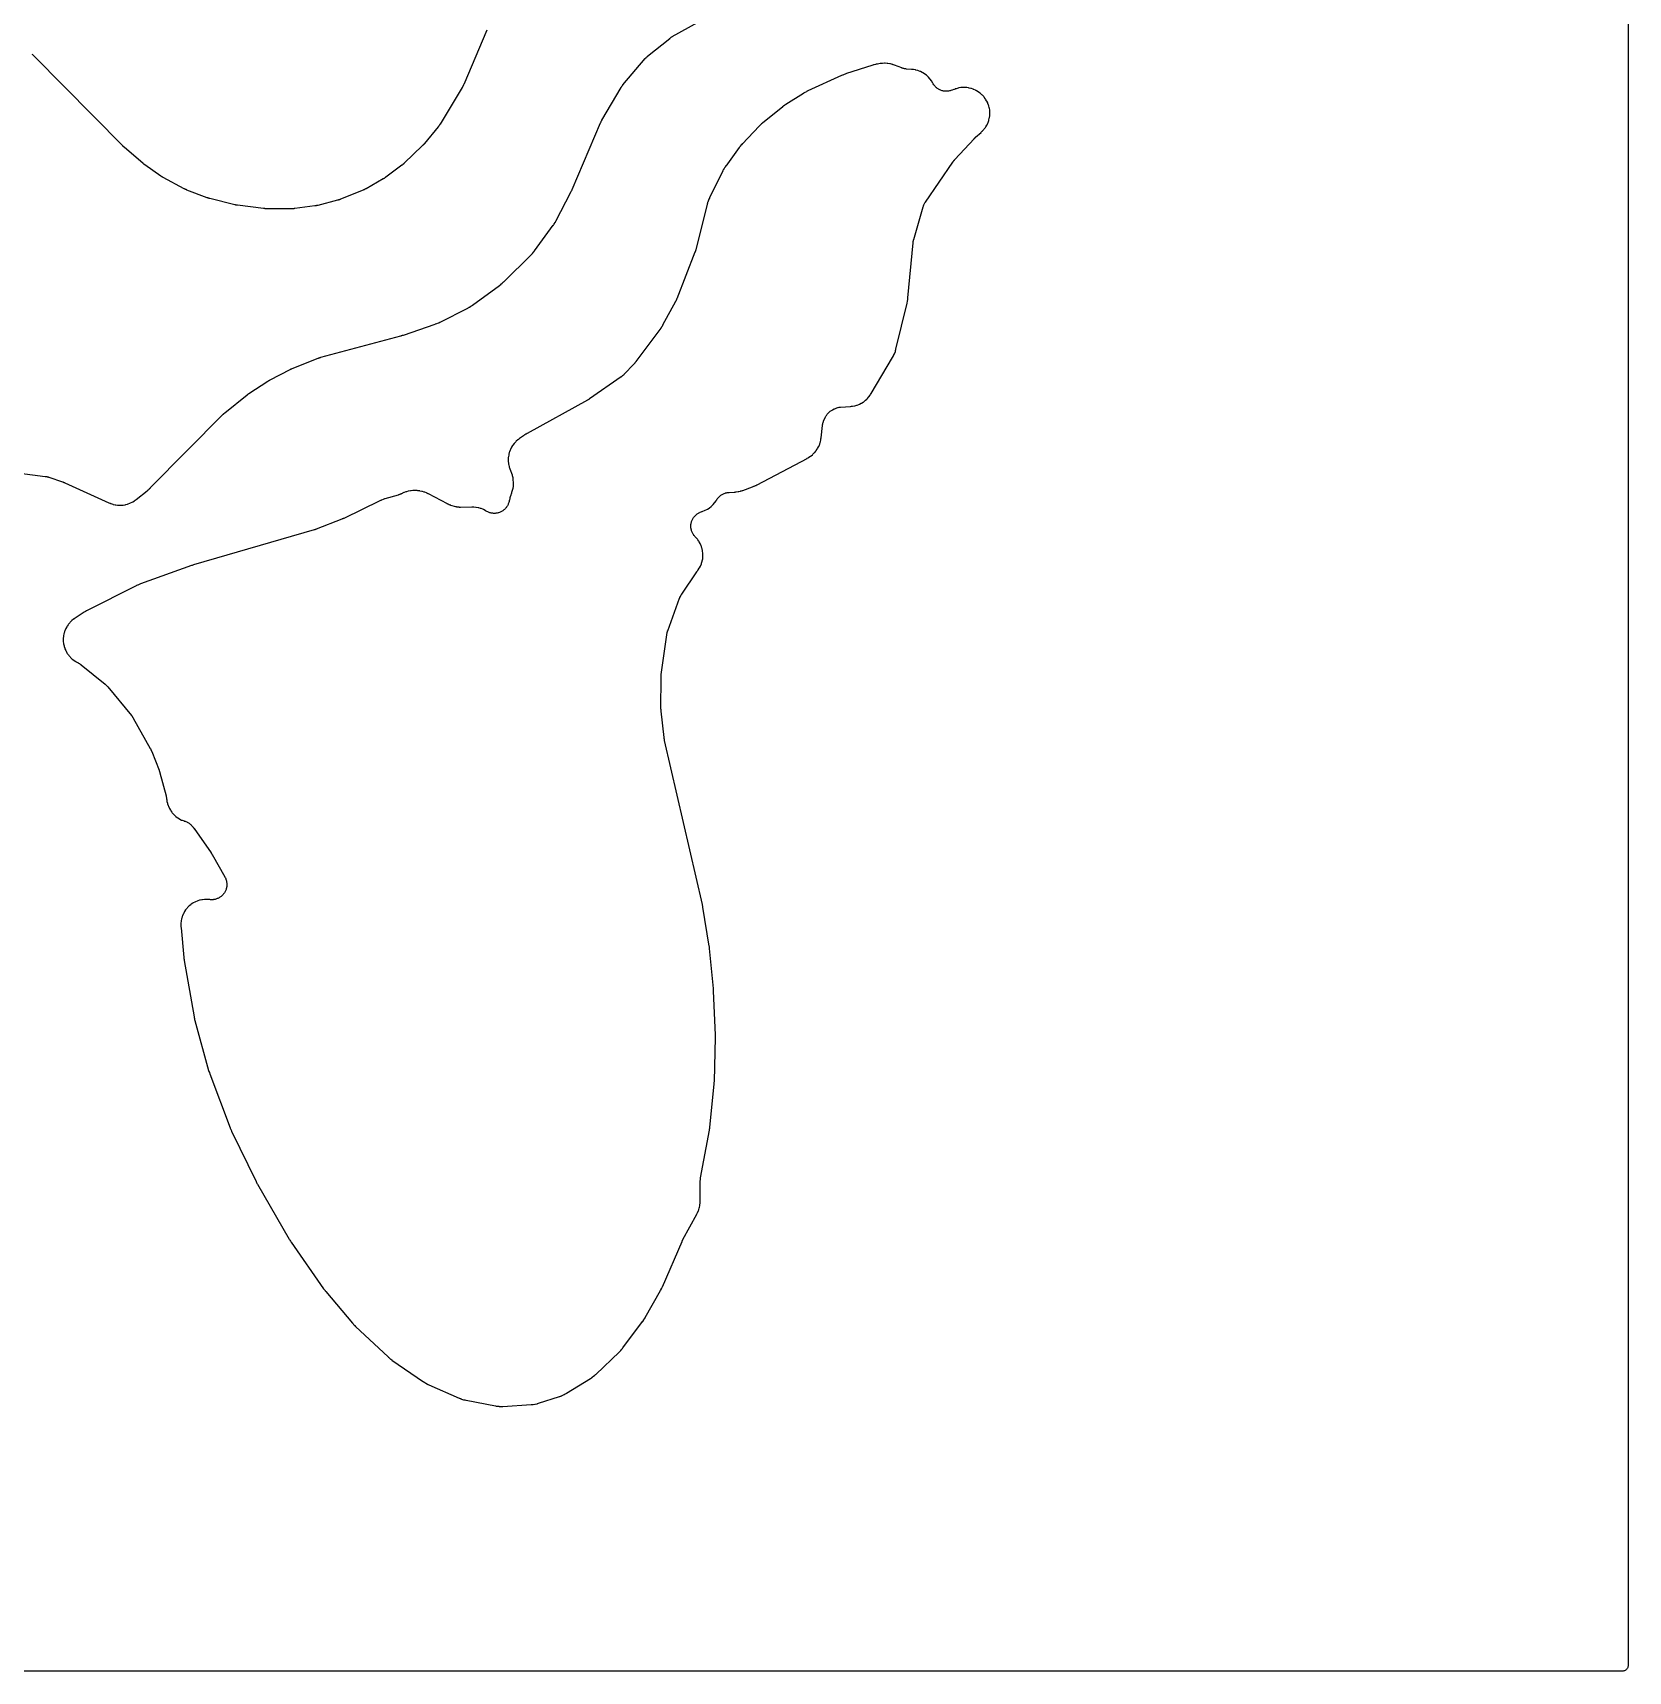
# Model space of a CAD drawing. Header units: millimetres. Extents: x 0 to 300, y 0 to 300.
# Drawn here: x 142.9 to 300.1, y -0.1 to 161.3 of the extents above; entities that cross this region are included whole.
import ezdxf

# ---------------------------------------------------------------- set-up
doc = ezdxf.new("R2010")
doc.units = ezdxf.units.MM
doc.layers.add('CUT', color=7, linetype='CONTINUOUS')

msp = doc.modelspace()

# ---------------------------------------------------------------- linework, layer by layer
at = {"layer": 'CUT'}
for points in [[(300.0625, 298.5625), (300.0625, 1.4375), (300.0625, 0.5522), (300.0589, 0.4788), (300.0503, 0.4206), (300.036, 0.3635), (300.0162, 0.3082), (299.991, 0.255), (299.9608, 0.2046), (299.9257, 0.1573), (299.8862, 0.1137), (299.8427, 0.0743), (299.7954, 0.0392), (299.745, 0.009), (299.6918, -0.0162), (299.6365, -0.036), (299.5794, -0.0503), (299.5212, -0.0589), (299.4478, -0.0625), (298.5625, -0.0625), (1.4375, -0.0625)], [(137.6115, 118.4453), (144.1491, 117.6129), (144.1602, 117.6114), (144.1753, 117.6093), (144.2196, 117.602), (144.2932, 117.5879), (144.3256, 117.581), (144.3578, 117.573), (144.4301, 117.5534), (144.4732, 117.5406), (144.4876, 117.536), (144.4983, 117.5324), (145.8393, 117.0785), (145.85, 117.0748), (145.8749, 117.066), (145.8856, 117.0622), (145.8986, 117.0574), (145.9092, 117.0535), (145.9339, 117.044), (145.9444, 117.0399), (145.9566, 117.0351), (145.9671, 117.0309), (145.9915, 117.0209), (146.002, 117.0165), (146.0147, 117.0111), (146.0251, 117.0066), (146.0493, 116.996), (146.0596, 116.9913), (150.409, 115.012), (150.4227, 115.006), (150.5121, 114.9679), (150.5259, 114.9622), (150.5802, 114.9407), (150.6083, 114.9304), (150.7898, 114.8688), (150.8473, 114.8524), (151.0315, 114.8097), (151.0903, 114.7992), (151.2778, 114.775), (151.3374, 114.7704), (151.5264, 114.765), (151.5862, 114.7663), (151.7748, 114.7798), (151.8341, 114.7871), (152.0204, 114.8193), (152.0787, 114.8324), (152.2609, 114.883), (152.3176, 114.9018), (152.4939, 114.9703), (152.5484, 114.9947), (152.717, 115.0803), (152.7689, 115.1101), (152.9302, 115.2135), (152.955, 115.2303), (153.0025, 115.2642), (153.0146, 115.273), (153.0923, 115.3314), (153.1041, 115.3406), (154.1879, 116.1987), (154.202, 116.2102), (154.2926, 116.2865), (154.3064, 116.2985), (154.4171, 116.3977), (154.4305, 116.4101), (154.5164, 116.4918), (154.5294, 116.5046), (161.6369, 123.6963), (161.646, 123.7053), (161.6673, 123.7262), (161.6764, 123.7351), (161.6877, 123.7459), (161.697, 123.7547), (161.7189, 123.775), (161.7283, 123.7836), (161.7392, 123.7934), (161.7488, 123.802), (161.7712, 123.8216), (161.7809, 123.83), (161.7927, 123.8401), (161.8025, 123.8483), (161.8255, 123.8674), (161.8354, 123.8755), (164.0197, 125.6332), (164.0284, 125.6401), (164.0487, 125.6561), (164.0575, 125.6629), (164.0682, 125.6711), (164.0771, 125.6778), (164.0978, 125.6932), (164.1067, 125.6998), (164.1171, 125.7073), (164.1261, 125.7137), (164.1472, 125.7287), (164.1562, 125.735), (164.1674, 125.7427), (164.1765, 125.7489), (164.198, 125.7634), (164.2072, 125.7695), (166.0852, 126.9975), (166.0946, 127.0035), (166.1165, 127.0175), (166.126, 127.0234), (166.1375, 127.0306), (166.147, 127.0364), (166.1693, 127.0498), (166.1789, 127.0555), (166.1899, 127.0619), (166.1996, 127.0675), (166.2222, 127.0804), (166.2319, 127.0858), (166.2438, 127.0924), (166.2536, 127.0977), (166.2765, 127.11), (166.2863, 127.1152), (168.2643, 128.1452), (168.2745, 128.1504), (168.2983, 128.1624), (168.3085, 128.1675), (168.321, 128.1736), (168.3313, 128.1786), (168.3554, 128.19), (168.3657, 128.1948), (168.3777, 128.2002), (168.3881, 128.2049), (168.4125, 128.2157), (168.4229, 128.2203), (168.4357, 128.2257), (168.4463, 128.2302), (168.4709, 128.2403), (168.4815, 128.2446), (171.0237, 129.2559), (171.0359, 129.2607), (171.0644, 129.2715), (171.0767, 129.2761), (171.0917, 129.2816), (171.104, 129.2859), (171.1328, 129.296), (171.1452, 129.3002), (171.1594, 129.3049), (171.1719, 129.309), (171.201, 129.3181), (171.2135, 129.322), (171.2288, 129.3266), (171.2413, 129.3302), (171.2707, 129.3386), (171.2833, 129.3421), (179.1779, 131.4621), (179.1872, 131.4647), (179.2515, 131.483), (179.2614, 131.486), (179.3412, 131.5103), (179.3509, 131.5133), (179.4136, 131.5336), (179.4239, 131.537), (182.5628, 132.6137), (182.582, 132.6207), (182.706, 132.668), (182.725, 132.6756), (182.8784, 132.7402), (182.8971, 132.7485), (183.0176, 132.8041), (183.036, 132.813), (185.7751, 134.1928), (185.7862, 134.1985), (185.8578, 134.2365), (185.8688, 134.2425), (185.9113, 134.2662), (185.9329, 134.2788), (186.0711, 134.3634), (186.0921, 134.3769), (186.1325, 134.4041), (186.1428, 134.4112), (186.2091, 134.4577), (186.2193, 134.465), (188.8892, 136.4238), (188.9063, 136.4368), (189.0164, 136.5239), (189.0331, 136.5376), (189.1672, 136.6517), (189.1834, 136.666), (189.287, 136.7607), (189.3027, 136.7756), (192.007, 139.4347), (192.0156, 139.4433), (192.0709, 139.4999), (192.0793, 139.5087), (192.1119, 139.5435), (192.1282, 139.5616), (192.2316, 139.6813), (192.2472, 139.7), (192.2768, 139.7373), (192.2843, 139.7469), (192.3323, 139.8098), (192.3396, 139.8196), (194.1843, 142.342), (194.1907, 142.3508), (194.2342, 142.4126), (194.2406, 142.4219), (194.2684, 142.463), (194.2813, 142.483), (194.3598, 142.6096), (194.3715, 142.6294), (194.3912, 142.6641), (194.3965, 142.6735), (194.4322, 142.7392), (194.4379, 142.7499), (195.9182, 145.6059), (195.923, 145.6153), (195.9555, 145.6807), (195.9604, 145.6909), (195.9993, 145.7732), (196.004, 145.7832), (196.0335, 145.8488), (196.0383, 145.8597), (198.8493, 152.4386), (198.8549, 152.4516), (198.8684, 152.4818), (198.8743, 152.4948), (198.8816, 152.5105), (198.8877, 152.5233), (198.9022, 152.5531), (198.9085, 152.5658), (198.9158, 152.5805), (198.9223, 152.5931), (198.9377, 152.6225), (198.9444, 152.635), (198.9527, 152.6502), (198.9596, 152.6627), (198.9759, 152.6915), (198.983, 152.7039), (200.864, 155.9137), (200.869, 155.9221), (200.8768, 155.9351), (200.89, 155.9564), (200.9081, 155.9847), (200.9246, 156.0096), (200.938, 156.0291), (200.9458, 156.0403), (200.9487, 156.0444), (200.9661, 156.068), (201.0055, 156.1199), (201.0298, 156.1506), (201.0383, 156.1607), (201.0446, 156.1682), (203.2423, 158.7569), (203.2491, 158.7648), (203.2598, 158.7771), (203.2777, 158.797), (203.302, 158.8234), (203.3241, 158.8465), (203.3419, 158.8645), (203.3522, 158.8747), (203.356, 158.8784), (203.3788, 158.9), (203.4304, 158.947), (203.4619, 158.9744), (203.4728, 158.9834), (203.4809, 158.99), (205.6552, 160.7519), (205.6627, 160.7579), (205.6744, 160.7673), (205.694, 160.7823), (205.7206, 160.8022), (205.7444, 160.8195), (205.7636, 160.8329), (205.7746, 160.8405), (205.7787, 160.8433), (205.803, 160.8591), (205.8574, 160.8935), (205.8905, 160.9134), (205.9018, 160.9198), (205.9102, 160.9246), (208.4654, 162.3521)], [(187.6324, 161.5672), (185.3672, 156.2123), (185.3608, 156.1975), (185.3454, 156.1629), (185.3387, 156.1482), (185.3304, 156.1303), (185.3234, 156.1157), (185.3068, 156.0817), (185.2996, 156.0672), (185.2911, 156.0507), (185.2836, 156.0363), (185.2658, 156.0029), (185.258, 155.9887), (185.2484, 155.9714), (185.2404, 155.9574), (185.2214, 155.9247), (185.2132, 155.9107), (183.028, 152.2996), (183.0197, 152.2862), (183, 152.2549), (182.9914, 152.2415), (182.9809, 152.2254), (182.9721, 152.2122), (182.9513, 152.1816), (182.9423, 152.1686), (182.9318, 152.1538), (182.9226, 152.1409), (182.9007, 152.1111), (182.8912, 152.0984), (182.8796, 152.083), (182.8699, 152.0705), (182.847, 152.0415), (182.8371, 152.0291), (181.503, 150.3961), (181.4944, 150.3857), (181.4741, 150.3616), (181.4653, 150.3514), (181.4545, 150.3389), (181.4456, 150.3288), (181.4245, 150.3053), (181.4155, 150.2953), (181.405, 150.2839), (181.3957, 150.2741), (181.374, 150.2512), (181.3646, 150.2415), (181.3531, 150.2298), (181.3436, 150.2202), (181.3212, 150.198), (181.3116, 150.1886), (179.5124, 148.4587), (179.5021, 148.4489), (179.4777, 148.4262), (179.4672, 148.4165), (179.4542, 148.4049), (179.4436, 148.3954), (179.4185, 148.3735), (179.4076, 148.3642), (179.3951, 148.3536), (179.3842, 148.3444), (179.3584, 148.3233), (179.3473, 148.3144), (179.3336, 148.3035), (179.3224, 148.2947), (179.296, 148.2745), (179.2846, 148.2659), (177.6799, 147.074), (177.669, 147.066), (177.6435, 147.0477), (177.6325, 147.0399), (177.6191, 147.0305), (177.608, 147.0229), (177.5819, 147.0053), (177.5707, 146.9978), (177.5578, 146.9894), (177.5464, 146.9821), (177.5199, 146.9653), (177.5084, 146.9582), (177.4944, 146.9496), (177.4829, 146.9427), (177.4558, 146.9267), (177.4442, 146.9199), (175.7406, 145.9464), (175.7275, 145.9391), (175.6969, 145.9223), (175.6838, 145.9152), (175.6676, 145.9067), (175.6543, 145.8998), (175.6232, 145.884), (175.6098, 145.8774), (175.5944, 145.8698), (175.5809, 145.8634), (175.5492, 145.8487), (175.5356, 145.8425), (175.5189, 145.835), (175.5052, 145.8291), (175.4731, 145.8154), (175.4593, 145.8096), (173.2394, 144.9071), (173.2256, 144.9016), (173.1933, 144.8891), (173.1794, 144.8839), (173.1624, 144.8776), (173.1485, 144.8726), (173.1158, 144.8612), (173.1017, 144.8564), (173.0855, 144.851), (173.0714, 144.8465), (173.0384, 144.8361), (173.0242, 144.8318), (173.0068, 144.8266), (172.9925, 144.8226), (172.9591, 144.8133), (172.9448, 144.8094), (170.9995, 144.3041), (170.9859, 144.3007), (170.9542, 144.2929), (170.9405, 144.2897), (170.9239, 144.2859), (170.9102, 144.283), (170.8782, 144.2762), (170.8645, 144.2734), (170.8487, 144.2704), (170.8349, 144.2678), (170.8028, 144.2621), (170.789, 144.2597), (170.7721, 144.257), (170.7583, 144.2549), (170.7259, 144.2501), (170.7121, 144.2482), (168.7171, 143.988), (168.7024, 143.9862), (168.668, 143.9823), (168.6533, 143.9808), (168.6353, 143.979), (168.6205, 143.9777), (168.586, 143.9749), (168.5712, 143.9739), (168.5543, 143.9728), (168.5395, 143.972), (168.5049, 143.9703), (168.4901, 143.9698), (168.472, 143.9692), (168.4572, 143.9689), (168.4226, 143.9684), (168.4078, 143.9683), (165.9329, 143.9735), (165.9193, 143.9736), (165.8874, 143.9742), (165.8737, 143.9745), (165.857, 143.975), (165.8434, 143.9756), (165.8115, 143.9771), (165.7979, 143.9779), (165.7822, 143.9789), (165.7686, 143.9798), (165.7368, 143.9823), (165.7231, 143.9835), (165.7065, 143.985), (165.6929, 143.9864), (165.6612, 143.9899), (165.6476, 143.9914), (163.094, 144.3088), (163.0808, 144.3105), (163.05, 144.3148), (163.0368, 144.3167), (163.0207, 144.3192), (163.0075, 144.3213), (162.9769, 144.3266), (162.9637, 144.3289), (162.9487, 144.3317), (162.9356, 144.3342), (162.9051, 144.3403), (162.892, 144.343), (162.8761, 144.3464), (162.8631, 144.3494), (162.8328, 144.3564), (162.8198, 144.3595), (160.3673, 144.9653), (160.3537, 144.9687), (160.3221, 144.9771), (160.3085, 144.9808), (160.2921, 144.9854), (160.2786, 144.9893), (160.2473, 144.9986), (160.2338, 145.0027), (160.2185, 145.0075), (160.2052, 145.0118), (160.1741, 145.0221), (160.1608, 145.0266), (160.1447, 145.0322), (160.1315, 145.037), (160.1008, 145.0482), (160.0877, 145.0531), (158.104, 145.8152), (158.0907, 145.8204), (158.0598, 145.8328), (158.0466, 145.8383), (158.0306, 145.845), (158.0175, 145.8506), (157.987, 145.864), (157.974, 145.8699), (157.9591, 145.8767), (157.9462, 145.8828), (157.9161, 145.8971), (157.9033, 145.9034), (157.8877, 145.9111), (157.875, 145.9176), (157.8455, 145.9329), (157.8328, 145.9396), (155.7718, 147.0484), (155.7604, 147.0547), (155.734, 147.0694), (155.7228, 147.0757), (155.7091, 147.0836), (155.6979, 147.0902), (155.6719, 147.1056), (155.6609, 147.1123), (155.6482, 147.1201), (155.6372, 147.127), (155.6117, 147.1432), (155.6008, 147.1502), (155.5876, 147.1588), (155.5768, 147.166), (155.5518, 147.1829), (155.5411, 147.1902), (153.9678, 148.2868), (153.9585, 148.2934), (153.937, 148.3088), (153.9278, 148.3154), (153.9166, 148.3237), (153.9075, 148.3304), (153.8864, 148.3464), (153.8774, 148.3533), (153.867, 148.3613), (153.8581, 148.3683), (153.8374, 148.3848), (153.8285, 148.3919), (153.8178, 148.4007), (153.809, 148.4079), (153.7887, 148.4249), (153.7801, 148.4322), (151.925, 150.0255), (151.918, 150.0315), (151.9017, 150.0458), (151.8948, 150.0519), (151.8864, 150.0595), (151.8795, 150.0657), (151.8636, 150.0802), (151.8568, 150.0865), (151.849, 150.0938), (151.8423, 150.1001), (151.8266, 150.115), (151.8199, 150.1214), (151.8118, 150.1293), (151.8052, 150.1358), (151.7899, 150.151), (151.7834, 150.1576), (143.07, 158.9844), (143.0623, 158.9921), (143.0086, 159.0445), (143.0003, 159.0525), (142.9321, 159.1166), (142.9238, 159.1243), (142.8689, 159.174)]]:
    msp.add_lwpolyline(points, dxfattribs=at)
msp.add_lwpolyline([(145.994, 100.9198), (146.0095, 100.8617), (146.0675, 100.6807), (146.0887, 100.6244), (146.1646, 100.4501), (146.1914, 100.3962), (146.2843, 100.2304), (146.3163, 100.1794), (146.4254, 100.0237), (146.4623, 99.9763), (146.5864, 99.8323), (146.6279, 99.7887), (146.7659, 99.6579), (146.8115, 99.6187), (146.9618, 99.5023), (147.0112, 99.4679), (147.1746, 99.3658), (147.2005, 99.3505), (147.2518, 99.3219), (147.2651, 99.3148), (147.3525, 99.2688), (147.3583, 99.2659), (147.3812, 99.2542), (147.4249, 99.2303), (147.4971, 99.1882), (147.5286, 99.1689), (147.5593, 99.1483), (147.6278, 99.1003), (147.668, 99.0703), (147.6813, 99.0599), (147.6911, 99.052), (150.0484, 97.1409), (150.057, 97.1338), (150.0687, 97.1241), (150.1024, 97.0946), (150.1574, 97.0441), (150.1813, 97.0212), (150.2043, 96.9975), (150.2554, 96.943), (150.2852, 96.9095), (150.295, 96.898), (150.3022, 96.8894), (152.6267, 94.075), (152.633, 94.0673), (152.6428, 94.0551), (152.6587, 94.0349), (152.6796, 94.0074), (152.6978, 93.9827), (152.7118, 93.9628), (152.7198, 93.9514), (152.7227, 93.9471), (152.7393, 93.922), (152.7754, 93.8655), (152.7962, 93.8311), (152.803, 93.8194), (152.808, 93.8106), (154.4924, 90.8115), (154.4999, 90.798), (154.517, 90.7663), (154.5242, 90.7526), (154.5329, 90.7359), (154.5398, 90.7221), (154.5558, 90.6899), (154.5626, 90.676), (154.5702, 90.66), (154.5767, 90.646), (154.5915, 90.6132), (154.5978, 90.5991), (154.6053, 90.5818), (154.6113, 90.5676), (154.6251, 90.5343), (154.6308, 90.52), (155.3572, 88.672), (155.3619, 88.6598), (155.3726, 88.6314), (155.3771, 88.6192), (155.3825, 88.6042), (155.3868, 88.5919), (155.3967, 88.5632), (155.4008, 88.5508), (155.4055, 88.5366), (155.4094, 88.5242), (155.4185, 88.4952), (155.4223, 88.4827), (155.4268, 88.4675), (155.4304, 88.4549), (155.4386, 88.4257), (155.442, 88.4131), (156.0437, 86.1393), (156.0477, 86.1239), (156.0565, 86.0879), (156.0602, 86.0724), (156.0645, 86.0535), (156.0678, 86.038), (156.0754, 86.0017), (156.0785, 85.9861), (156.0819, 85.9682), (156.0848, 85.9526), (156.0911, 85.9161), (156.0936, 85.9004), (156.0966, 85.8812), (156.0988, 85.8655), (156.1041, 85.8271), (156.1048, 85.8213), (156.1058, 85.8139), (156.1069, 85.8058), (156.1206, 85.7103), (156.1229, 85.6955), (156.1326, 85.6379), (156.1383, 85.6086), (156.1796, 85.4214), (156.1954, 85.3637), (156.2543, 85.184), (156.2758, 85.1282), (156.3523, 84.9553), (156.3792, 84.9019), (156.4725, 84.7375), (156.5046, 84.687), (156.6139, 84.5327), (156.6508, 84.4857), (156.7749, 84.343), (156.8163, 84.2999), (156.954, 84.1703), (156.9995, 84.1315), (157.1494, 84.0162), (157.1986, 83.9822), (157.3592, 83.8824), (157.4115, 83.8534), (157.5812, 83.7701), (157.6362, 83.7465), (157.8158, 83.6796), (157.8441, 83.6699), (157.8897, 83.6555), (157.9293, 83.6419), (158.0013, 83.6154), (158.0784, 83.5828), (158.1287, 83.5588), (158.2024, 83.5192), (158.2503, 83.4906), (158.32, 83.4443), (158.365, 83.4114), (158.4301, 83.3588), (158.4718, 83.3218), (158.5318, 83.2635), (158.5842, 83.2075), (158.6121, 83.1763), (158.684, 83.0919), (158.6939, 83.0802), (158.696, 83.0777), (158.7039, 83.0681), (158.7232, 83.0444), (158.7309, 83.0347), (158.7331, 83.0319), (158.739, 83.0243), (158.7517, 83.008), (158.7609, 82.9959), (158.7628, 82.9934), (158.7703, 82.9834), (158.7883, 82.9588), (158.7956, 82.9487), (158.7977, 82.9458), (158.8031, 82.9381), (160.4777, 80.5351), (160.4859, 80.5231), (160.4877, 80.5206), (160.4942, 80.5108), (160.5102, 80.4868), (160.5166, 80.4769), (160.5184, 80.4742), (160.5233, 80.4665), (160.5337, 80.45), (160.5413, 80.4378), (160.5429, 80.4352), (160.549, 80.4251), (160.5639, 80.4004), (160.5698, 80.3903), (160.5715, 80.3874), (160.5759, 80.3797), (161.8278, 78.176), (161.8484, 78.1377), (161.8843, 78.0668), (161.9196, 77.9876), (161.9406, 77.9337), (161.9682, 77.8515), (161.984, 77.7959), (162.0035, 77.7113), (162.0138, 77.6544), (162.0251, 77.5684), (162.0299, 77.5108), (162.0328, 77.4241), (162.032, 77.3663), (162.0266, 77.2797), (162.0203, 77.2223), (162.0065, 77.1366), (161.9947, 77.08), (161.9728, 76.9961), (161.9555, 76.9409), (161.9256, 76.8595), (161.9031, 76.8063), (161.8655, 76.728), (161.838, 76.6772), (161.793, 76.603), (161.7607, 76.5551), (161.7088, 76.4855), (161.6721, 76.441), (161.6137, 76.3767), (161.5729, 76.3359), (161.5086, 76.2776), (161.464, 76.2409), (161.3944, 76.189), (161.3464, 76.1568), (161.2722, 76.1119), (161.2213, 76.0844), (161.1431, 76.0469), (161.0899, 76.0244), (161.0084, 75.9946), (160.9532, 75.9774), (160.8692, 75.9556), (160.8127, 75.9437), (160.727, 75.9301), (160.6695, 75.9238), (160.5829, 75.9184), (160.5251, 75.9177), (160.4384, 75.9207), (160.356, 75.9276), (160.3317, 75.93), (160.3187, 75.9314), (160.3023, 75.933), (160.3017, 75.9331), (160.1182, 75.9483), (160.06, 75.9503), (159.8758, 75.9477), (159.8177, 75.9441), (159.6347, 75.9236), (159.5772, 75.9144), (159.397, 75.8763), (159.3407, 75.8615), (159.165, 75.8061), (159.1104, 75.7859), (158.941, 75.7138), (158.8886, 75.6884), (158.7269, 75.6001), (158.6772, 75.5698), (158.5249, 75.4663), (158.4784, 75.4312), (158.3368, 75.3135), (158.2939, 75.2741), (158.1644, 75.1431), (158.1255, 75.0998), (158.0093, 74.9569), (157.9748, 74.91), (157.8731, 74.7565), (157.8433, 74.7064), (157.7569, 74.5438), (157.7321, 74.4911), (157.6618, 74.3209), (157.6423, 74.266), (157.5889, 74.0898), (157.5747, 74.0333), (157.5387, 73.8527), (157.53, 73.7951), (157.5117, 73.6118), (157.5087, 73.5537), (157.5082, 73.367), (157.5088, 73.3378), (157.5114, 73.281), (157.5122, 73.2665), (157.5189, 73.172), (157.5201, 73.1575), (157.7983, 70.2158), (157.7995, 70.2047), (157.8082, 70.1275), (157.8097, 70.1157), (157.8225, 70.0197), (157.8242, 70.0081), (157.8358, 69.9324), (157.8378, 69.9201), (158.8096, 64.371), (158.8122, 64.3569), (158.8304, 64.266), (158.8334, 64.252), (158.8589, 64.1384), (158.8622, 64.1245), (158.8847, 64.0345), (158.8883, 64.0207), (160.2383, 59.1148), (160.2422, 59.1013), (160.2685, 59.0138), (160.2727, 59.0004), (160.3083, 58.8914), (160.3128, 58.8781), (160.3431, 58.7919), (160.348, 58.7787), (162.3702, 53.4429), (162.375, 53.4305), (162.4073, 53.3507), (162.4124, 53.3385), (162.4551, 53.2392), (162.4605, 53.2271), (162.4963, 53.1487), (162.5019, 53.1368), (164.9091, 48.1609), (164.9137, 48.1516), (164.9463, 48.087), (164.9514, 48.0771), (164.9936, 47.9974), (164.9988, 47.9878), (165.0332, 47.9254), (165.039, 47.9153), (168.1844, 42.4748), (168.1909, 42.4638), (168.2338, 42.3931), (168.2405, 42.3823), (168.2963, 42.2947), (168.3033, 42.284), (168.3491, 42.2152), (168.3563, 42.2047), (171.5648, 37.605), (171.573, 37.5936), (171.6269, 37.5199), (171.6354, 37.5087), (171.7052, 37.4179), (171.7139, 37.4069), (171.7713, 37.3359), (171.7802, 37.325), (174.424, 34.2034), (174.4352, 34.1906), (174.509, 34.1083), (174.5205, 34.0958), (174.616, 33.9952), (174.6279, 33.983), (174.7062, 33.905), (174.7185, 33.8932), (177.9163, 30.8859), (177.9242, 30.8786), (177.9798, 30.8281), (177.9882, 30.8207), (178.0253, 30.7883), (178.0434, 30.773), (178.1586, 30.6802), (178.1766, 30.6662), (178.2083, 30.6426), (178.217, 30.6362), (178.2773, 30.5929), (178.2872, 30.586), (181.4151, 28.4345), (181.4269, 28.4266), (181.5036, 28.3765), (181.5156, 28.3689), (181.5624, 28.3398), (181.5867, 28.3255), (181.7469, 28.2362), (181.7719, 28.2231), (181.8213, 28.1985), (181.834, 28.1924), (181.9171, 28.1535), (181.9299, 28.1477), (184.9202, 26.8328), (184.9358, 26.8262), (185.0375, 26.7849), (185.0533, 26.7787), (185.115, 26.7557), (185.147, 26.7447), (185.3565, 26.6795), (185.3891, 26.6704), (185.453, 26.6544), (185.4694, 26.6505), (185.5767, 26.6269), (185.5932, 26.6235), (188.4807, 26.0712), (188.493, 26.069), (188.5729, 26.0555), (188.5853, 26.0535), (188.6335, 26.0463), (188.6583, 26.0432), (188.8173, 26.0263), (188.8671, 26.0231), (189.027, 26.0195), (189.052, 26.0194), (189.1007, 26.0204), (189.1132, 26.0207), (189.1942, 26.024), (189.2067, 26.0246), (192.0211, 26.1953), (192.0336, 26.1962), (192.1152, 26.2028), (192.1278, 26.204), (192.1767, 26.209), (192.2017, 26.2121), (192.3615, 26.2354), (192.411, 26.2447), (192.5683, 26.2813), (192.5927, 26.2875), (192.6401, 26.3007), (192.6522, 26.3042), (192.7306, 26.3277), (192.7426, 26.3315), (194.803, 26.9971), (194.82, 27.0028), (194.93, 27.042), (194.9468, 27.0483), (195.012, 27.0738), (195.0451, 27.0879), (195.2569, 27.1856), (195.289, 27.2016), (195.3507, 27.2347), (195.3664, 27.2434), (195.4676, 27.3016), (195.4831, 27.3108), (197.8429, 28.764), (197.8562, 28.7724), (197.9422, 28.8285), (197.9553, 28.8374), (198.006, 28.8724), (198.0316, 28.8911), (198.194, 29.0164), (198.2185, 29.0364), (198.2653, 29.0766), (198.2771, 29.0871), (198.3532, 29.156), (198.3648, 29.1668), (200.7006, 31.3986), (200.7095, 31.4073), (200.7668, 31.4644), (200.7756, 31.4732), (200.8093, 31.5083), (200.8262, 31.5266), (200.9335, 31.6476), (200.9496, 31.6666), (200.9803, 31.7043), (200.9881, 31.714), (201.0378, 31.7777), (201.0454, 31.7876), (202.9785, 34.3721), (202.9896, 34.3874), (203.0604, 34.4886), (203.0711, 34.5044), (203.1558, 34.6341), (203.166, 34.6501), (203.2302, 34.7556), (203.2399, 34.7719), (204.7473, 37.4324), (204.755, 37.4464), (204.8038, 37.538), (204.8111, 37.5522), (204.8692, 37.6689), (204.8762, 37.6832), (204.92, 37.7774), (204.9265, 37.7919), (206.864, 42.2615), (206.8681, 42.2708), (206.8777, 42.2925), (206.8819, 42.3017), (206.8871, 42.313), (206.8914, 42.3222), (206.9016, 42.3436), (206.906, 42.3528), (206.9139, 42.369), (206.9184, 42.3781), (206.9291, 42.3993), (206.9337, 42.4083), (206.9394, 42.4194), (206.9441, 42.4284), (206.9552, 42.4493), (206.96, 42.4582), (208.3226, 44.9563), (208.3295, 44.9694), (208.3737, 45.0554), (208.3804, 45.0688), (208.4056, 45.1211), (208.4179, 45.1482), (208.4922, 45.3239), (208.5126, 45.3798), (208.5684, 45.5594), (208.5832, 45.6171), (208.6209, 45.8014), (208.6299, 45.8602), (208.6494, 46.0499), (208.6517, 46.0796), (208.6548, 46.1376), (208.6554, 46.1525), (208.6581, 46.2492), (208.6583, 46.264), (208.6646, 48.1854), (208.6647, 48.1955), (208.6649, 48.2122), (208.6664, 48.2523), (208.6704, 48.3201), (208.6727, 48.3502), (208.673, 48.3533), (208.6763, 48.3833), (208.6848, 48.4507), (208.6907, 48.4904), (208.6936, 48.5068), (208.6953, 48.5167), (209.5588, 53.2174), (209.5609, 53.2293), (209.5735, 53.3069), (209.5754, 53.3189), (209.5893, 53.4167), (209.5909, 53.4286), (209.6004, 53.5067), (209.6017, 53.5187), (210.0316, 57.7603), (210.0326, 57.7708), (210.0387, 57.8437), (210.0395, 57.8549), (210.0454, 57.9459), (210.046, 57.9569), (210.0493, 58.0289), (210.0498, 58.0407), (210.164, 62.3367), (210.1642, 62.3464), (210.1649, 62.4135), (210.1649, 62.4239), (210.1643, 62.5076), (210.1642, 62.5177), (210.1626, 62.5839), (210.1623, 62.5947), (209.9799, 66.9543), (209.9796, 66.9621), (209.9766, 67.0165), (209.9761, 67.0248), (209.9714, 67.0925), (209.9708, 67.1007), (209.9663, 67.1541), (209.9656, 67.1629), (209.5807, 71.1101), (209.5797, 71.1192), (209.5725, 71.1828), (209.5713, 71.1926), (209.5611, 71.2718), (209.5597, 71.2814), (209.5506, 71.3438), (209.549, 71.354), (208.9189, 75.2003), (208.9174, 75.2091), (208.9064, 75.2706), (208.9046, 75.2801), (208.8896, 75.3565), (208.8877, 75.3658), (208.875, 75.426), (208.8728, 75.4358), (205.1521, 91.6177), (205.1494, 91.63), (205.1432, 91.6586), (205.1407, 91.6709), (205.1377, 91.6859), (205.1353, 91.6982), (205.1299, 91.727), (205.1277, 91.7394), (205.1239, 91.7613), (205.1219, 91.7737), (205.1173, 91.8027), (205.1155, 91.8151), (205.1133, 91.8303), (205.1116, 91.8427), (205.1079, 91.8718), (205.1063, 91.8842), (204.8082, 94.4791), (204.8068, 94.4924), (204.8037, 94.5234), (204.8025, 94.5366), (204.8011, 94.5529), (204.8001, 94.5662), (204.7979, 94.5972), (204.797, 94.6105), (204.7957, 94.6341), (204.7951, 94.6475), (204.7939, 94.6786), (204.7934, 94.6919), (204.793, 94.7082), (204.7928, 94.7215), (204.7924, 94.7526), (204.7924, 94.766), (204.8051, 97.7757), (204.8053, 97.7903), (204.806, 97.8245), (204.8064, 97.8391), (204.807, 97.857), (204.8077, 97.8716), (204.8095, 97.9057), (204.8104, 97.9204), (204.8122, 97.9462), (204.8133, 97.9608), (204.8162, 97.9949), (204.8176, 98.0094), (204.8194, 98.0272), (204.821, 98.0418), (204.8251, 98.0757), (204.8269, 98.0902), (205.3577, 102.0159), (205.3595, 102.028), (205.3625, 102.0481), (205.371, 102.0962), (205.3876, 102.1773), (205.3957, 102.2131), (205.3966, 102.2168), (205.4062, 102.2522), (205.4294, 102.3317), (205.4443, 102.3782), (205.451, 102.3973), (205.4552, 102.4088), (206.6304, 105.6114), (206.6352, 105.6241), (206.6433, 105.6452), (206.6643, 105.6953), (206.7025, 105.7791), (206.7202, 105.8159), (206.7221, 105.8196), (206.7415, 105.8555), (206.7871, 105.9355), (206.8154, 105.9819), (206.8278, 106.0008), (206.8353, 106.0122), (208.3294, 108.2268), (208.3352, 108.2353), (208.3488, 108.2549), (208.3547, 108.2633), (208.3619, 108.2735), (208.3679, 108.2819), (208.3791, 108.2974), (208.3838, 108.3039), (208.4291, 108.3682), (208.4341, 108.3751), (208.4415, 108.3855), (208.4543, 108.4039), (208.4672, 108.4234), (208.4677, 108.4242), (208.5627, 108.5677), (208.5931, 108.619), (208.6813, 108.7863), (208.7065, 108.8405), (208.7776, 109.0158), (208.7973, 109.0722), (208.8506, 109.2537), (208.8645, 109.3118), (208.8995, 109.4976), (208.9076, 109.5569), (208.9239, 109.7453), (208.9261, 109.805), (208.9235, 109.9941), (208.9197, 110.0538), (208.8984, 110.2417), (208.8887, 110.3007), (208.8487, 110.4855), (208.8332, 110.5433), (208.775, 110.7232), (208.7538, 110.7791), (208.678, 110.9523), (208.6513, 111.0058), (208.5587, 111.1707), (208.5268, 111.2213), (208.4182, 111.3761), (208.3814, 111.4232), (208.258, 111.5664), (208.2267, 111.6), (208.1898, 111.6367), (208.1353, 111.6937), (208.0787, 111.7589), (208.0431, 111.804), (207.9929, 111.8744), (207.9619, 111.9227), (207.9187, 111.9975), (207.8924, 112.0486), (207.8566, 112.1272), (207.8353, 112.1806), (207.8072, 112.2623), (207.7912, 112.3175), (207.771, 112.4015), (207.7603, 112.458), (207.7483, 112.5435), (207.7431, 112.6007), (207.7393, 112.687), (207.7396, 112.7445), (207.7442, 112.8307), (207.7499, 112.8879), (207.7627, 112.9733), (207.774, 113.0297), (207.7949, 113.1135), (207.8115, 113.1685), (207.8403, 113.2499), (207.8621, 113.3031), (207.8986, 113.3814), (207.9254, 113.4323), (207.9693, 113.5066), (208.0008, 113.5547), (208.0516, 113.6246), (208.0876, 113.6694), (208.1449, 113.734), (208.185, 113.7752), (208.2482, 113.8341), (208.2921, 113.8712), (208.3606, 113.9237), (208.4079, 113.9565), (208.4811, 114.0022), (208.5313, 114.0303), (208.6086, 114.0688), (208.6612, 114.0919), (208.7418, 114.1228), (208.817, 114.1476), (208.8583, 114.1601), (208.862, 114.1611), (208.9186, 114.1799), (209.0946, 114.2481), (209.1491, 114.2724), (209.3175, 114.3577), (209.3693, 114.3873), (209.5283, 114.4889), (209.577, 114.5236), (209.7251, 114.6405), (209.7701, 114.6798), (209.9058, 114.8108), (209.9467, 114.8544), (210.0688, 114.9983), (210.1051, 115.0457), (210.2137, 115.2032), (210.2301, 115.2282), (210.2625, 115.2807), (210.2637, 115.2826), (210.2651, 115.2846), (210.2871, 115.3199), (210.3318, 115.3879), (210.3843, 115.4597), (210.4216, 115.5057), (210.4809, 115.5719), (210.5225, 115.614), (210.588, 115.6741), (210.6336, 115.7119), (210.7047, 115.7651), (210.7538, 115.7983), (210.8298, 115.8443), (210.8819, 115.8724), (210.9621, 115.9107), (211.0167, 115.9335), (211.1004, 115.9637), (211.157, 115.981), (211.2431, 116.0028), (211.3012, 116.0144), (211.3891, 116.0276), (211.4701, 116.0357), (211.5145, 116.039), (211.9886, 116.0627), (212.0035, 116.0636), (212.1003, 116.0709), (212.1151, 116.0722), (212.1731, 116.078), (212.2028, 116.0817), (212.3919, 116.1102), (212.4505, 116.122), (212.6359, 116.1692), (212.6646, 116.1772), (212.7203, 116.1944), (212.7345, 116.199), (212.8265, 116.2298), (212.8406, 116.2348), (213.7938, 116.5811), (213.813, 116.5885), (213.937, 116.6384), (213.956, 116.6464), (214.1093, 116.7144), (214.128, 116.7231), (214.2483, 116.7814), (214.2667, 116.7907), (219.1885, 119.389), (219.2014, 119.396), (219.2842, 119.4423), (219.2968, 119.4496), (219.3459, 119.4786), (219.3707, 119.4941), (219.5269, 119.5971), (219.574, 119.6316), (219.7175, 119.7478), (219.761, 119.7867), (219.8925, 119.9162), (219.9321, 119.9591), (220.0504, 120.1008), (220.0856, 120.1474), (220.1896, 120.2999), (220.2201, 120.3497), (220.3087, 120.5116), (220.3342, 120.5642), (220.4067, 120.7339), (220.427, 120.7887), (220.4827, 120.9647), (220.4976, 121.0211), (220.5364, 121.2042), (220.5417, 121.2329), (220.5508, 121.2892), (220.553, 121.3036), (220.5658, 121.3977), (220.5676, 121.4122), (220.7051, 122.6394), (220.7066, 122.6515), (220.7086, 122.6678), (220.716, 122.7158), (220.7261, 122.7719), (220.745, 122.8539), (220.7669, 122.9324), (220.7936, 123.0131), (220.8147, 123.068), (220.8337, 123.1135), (220.8403, 123.1282), (220.8453, 123.1392), (220.9844, 123.4382), (221.0033, 123.4765), (221.0395, 123.5456), (221.0826, 123.6191), (221.1136, 123.6666), (221.1634, 123.7357), (221.1987, 123.7801), (221.2549, 123.8442), (221.2942, 123.885), (221.3562, 123.9435), (221.3992, 123.9805), (221.4664, 124.0328), (221.5128, 124.0655), (221.5846, 124.1113), (221.6524, 124.1501), (221.6899, 124.1704), (221.8608, 124.2577), (221.9008, 124.2769), (221.9749, 124.3103), (222.0575, 124.3427), (222.1134, 124.3615), (222.1988, 124.3856), (222.2564, 124.3988), (222.3437, 124.4144), (222.4243, 124.4247), (222.4685, 124.4293), (223.4521, 124.5061), (223.4664, 124.5074), (223.5591, 124.5169), (223.5733, 124.5185), (223.6289, 124.5255), (223.6572, 124.5298), (223.8382, 124.5615), (223.8941, 124.5741), (224.0688, 124.6222), (224.1233, 124.6401), (224.2926, 124.7047), (224.3451, 124.7277), (224.5075, 124.8082), (224.5576, 124.8361), (224.7115, 124.9317), (224.7587, 124.9642), (224.9028, 125.0741), (224.9467, 125.111), (225.0797, 125.2341), (225.1198, 125.275), (225.2405, 125.4102), (225.2765, 125.4548), (225.3852, 125.603), (225.4016, 125.6265), (225.4325, 125.6731), (225.4403, 125.6852), (225.4898, 125.7641), (225.4973, 125.7763), (227.6042, 129.3136), (227.6117, 129.3267), (227.6597, 129.412), (227.6669, 129.4253), (227.6945, 129.4773), (227.7079, 129.5043), (227.7896, 129.6793), (227.8123, 129.7351), (227.876, 129.9174), (227.8853, 129.9461), (227.9019, 130.0026), (227.9059, 130.0171), (227.9312, 130.1117), (227.9349, 130.1263), (229.0285, 134.6787), (229.0331, 134.6994), (229.0606, 134.8348), (229.0644, 134.8557), (229.0929, 135.0265), (229.096, 135.0475), (229.1138, 135.1845), (229.1162, 135.2056), (229.6255, 140.6035), (229.6265, 140.6139), (229.6282, 140.63), (229.6315, 140.6566), (229.6363, 140.6921), (229.6412, 140.7236), (229.6455, 140.7486), (229.648, 140.7628), (229.649, 140.7681), (229.6554, 140.7987), (229.6707, 140.8667), (229.6808, 140.9072), (229.6846, 140.9208), (229.6874, 140.9309), (230.6116, 144.1479), (230.615, 144.1595), (230.6197, 144.175), (230.6349, 144.2208), (230.6541, 144.2741), (230.6861, 144.3513), (230.7206, 144.4245), (230.76, 144.4991), (230.7897, 144.5494), (230.8158, 144.5909), (230.8246, 144.6042), (230.8314, 144.6142), (233.5318, 148.5505), (233.5411, 148.5639), (233.5632, 148.5948), (233.5728, 148.608), (233.5846, 148.624), (233.5944, 148.637), (233.6176, 148.6671), (233.6276, 148.6799), (233.6393, 148.6945), (233.6495, 148.7071), (233.6738, 148.7364), (233.6843, 148.7489), (233.6972, 148.7639), (233.708, 148.7762), (233.7333, 148.8046), (233.7442, 148.8166), (235.634, 150.8611), (235.6408, 150.8683), (235.6567, 150.8852), (235.6636, 150.8924), (235.672, 150.9011), (235.6789, 150.9082), (235.6952, 150.9247), (235.7023, 150.9317), (235.7104, 150.9398), (235.7175, 150.9468), (235.7342, 150.9629), (235.7414, 150.9698), (235.7502, 150.9781), (235.7574, 150.9849), (235.7744, 151.0007), (235.7818, 151.0074), (236.3205, 151.4957), (236.3314, 151.5058), (236.4012, 151.5723), (236.4118, 151.5827), (236.4528, 151.6237), (236.4732, 151.6452), (236.6008, 151.7862), (236.6384, 151.8321), (236.7499, 151.9829), (236.7828, 152.0323), (236.8789, 152.1934), (236.9067, 152.2458), (236.9864, 152.4156), (237.0089, 152.4705), (237.0714, 152.6474), (237.0884, 152.7042), (237.1332, 152.8864), (237.1445, 152.9446), (237.171, 153.1303), (237.1765, 153.1894), (237.1845, 153.3768), (237.1842, 153.4361), (237.1737, 153.6234), (237.1674, 153.6824), (237.1385, 153.8677), (237.1265, 153.9258), (237.0794, 154.1074), (237.0617, 154.164), (236.9969, 154.3401), (236.9737, 154.3947), (236.8918, 154.5634), (236.8633, 154.6155), (236.7652, 154.7753), (236.7317, 154.8243), (236.6182, 154.9737), (236.5801, 155.0191), (236.4524, 155.1566), (236.4099, 155.198), (236.2694, 155.3222), (236.223, 155.3592), (236.0708, 155.4689), (236.021, 155.5011), (235.8565, 155.5966), (235.8305, 155.6108), (235.8009, 155.6261), (235.7752, 155.6386), (235.6069, 155.7155), (235.5807, 155.7267), (235.556, 155.7366), (235.5304, 155.7462), (235.3651, 155.8039), (235.3128, 155.8195), (235.1453, 155.8613), (235.0917, 155.8721), (234.9273, 155.8975), (234.8703, 155.9036), (234.683, 155.9144), (234.653, 155.9154), (234.6465, 155.9155), (234.6136, 155.9148), (234.4029, 155.9049), (234.3374, 155.8982), (234.1321, 155.8657), (234.0678, 155.8519), (233.8644, 155.7963), (233.8329, 155.7868), (233.772, 155.7665), (233.7564, 155.7611), (233.6559, 155.7245), (233.6405, 155.7187), (233.467, 155.6501), (233.4257, 155.6349), (233.3493, 155.609), (233.2646, 155.5848), (233.2075, 155.5714), (233.1208, 155.5556), (233.0627, 155.5479), (232.9749, 155.5407), (232.9163, 155.5387), (232.8282, 155.5401), (232.7697, 155.5438), (232.6822, 155.5538), (232.6243, 155.5633), (232.5382, 155.5817), (232.4815, 155.5968), (232.3976, 155.6236), (232.3427, 155.6442), (232.2618, 155.6791), (232.2091, 155.7049), (232.132, 155.7475), (232.0822, 155.7784), (232.0096, 155.8283), (231.963, 155.8639), (231.8957, 155.9207), (231.8528, 155.9607), (231.7913, 156.0238), (231.7525, 156.0678), (231.6975, 156.1366), (231.6632, 156.1841), (231.6152, 156.258), (231.5717, 156.3328), (231.5608, 156.3521), (231.5576, 156.3578), (231.5504, 156.3705), (231.4562, 156.5325), (231.4244, 156.5816), (231.3163, 156.7315), (231.2798, 156.7773), (231.1577, 156.916), (231.1169, 156.958), (230.9818, 157.0842), (230.9372, 157.1219), (230.7905, 157.2344), (230.7424, 157.2677), (230.5854, 157.3653), (230.5343, 157.3937), (230.3686, 157.4756), (230.315, 157.4989), (230.142, 157.5643), (230.0864, 157.5823), (229.9079, 157.6305), (229.8508, 157.643), (229.666, 157.674), (229.637, 157.6782), (229.5803, 157.6849), (229.5658, 157.6864), (229.4711, 157.6953), (229.4566, 157.6964), (228.9884, 157.7287), (228.9771, 157.7296), (228.9618, 157.7309), (228.9167, 157.7357), (228.8638, 157.7427), (228.7864, 157.7564), (228.7122, 157.773), (228.6355, 157.7937), (228.5829, 157.8104), (228.5393, 157.8255), (228.5253, 157.8307), (228.5147, 157.8348), (227.8063, 158.1108), (227.7913, 158.1164), (227.6936, 158.1515), (227.6785, 158.1567), (227.6193, 158.1762), (227.5887, 158.1854), (227.3912, 158.239), (227.3287, 158.2524), (227.1294, 158.2843), (227.0659, 158.291), (226.8643, 158.3015), (226.8004, 158.3014), (226.5961, 158.2903), (226.5642, 158.2877), (226.5022, 158.281), (226.4864, 158.279), (226.3835, 158.2651), (226.3677, 158.2628), (226.1101, 158.221), (226.0996, 158.2192), (226.0261, 158.2059), (226.0151, 158.2038), (225.9671, 158.1942), (225.944, 158.1891), (225.801, 158.1546), (225.779, 158.1488), (225.7411, 158.1382), (225.7308, 158.1352), (225.6601, 158.1139), (225.6486, 158.1103), (222.9704, 157.2453), (222.9537, 157.2396), (222.8458, 157.2012), (222.8292, 157.195), (222.6952, 157.1429), (222.6789, 157.1362), (222.5734, 157.0916), (222.5573, 157.0844), (219.2737, 155.5785), (219.2554, 155.5698), (219.1373, 155.5107), (219.1192, 155.5013), (218.9737, 155.4222), (218.956, 155.4122), (218.8421, 155.3452), (218.8248, 155.3346), (217.1022, 154.2414), (217.0879, 154.232), (216.9955, 154.1697), (216.9815, 154.1599), (216.8678, 154.0783), (216.8541, 154.0681), (216.7654, 154.0005), (216.7519, 153.9899), (214.8156, 152.4246), (214.8009, 152.4124), (214.7067, 152.3311), (214.6924, 152.3184), (214.5775, 152.2128), (214.5637, 152.1996), (214.4749, 152.1125), (214.4614, 152.0989), (212.8173, 150.3807), (212.8037, 150.366), (212.7166, 150.2687), (212.7035, 150.2535), (212.5984, 150.1278), (212.5858, 150.1122), (212.5054, 150.0093), (212.4933, 149.9933), (211.1649, 148.1691), (211.1575, 148.1587), (211.1101, 148.0907), (211.103, 148.0802), (211.0754, 148.0387), (211.0617, 148.0172), (210.976, 147.8755), (210.9632, 147.8535), (210.9393, 147.8098), (210.9332, 147.7986), (210.8949, 147.7251), (210.8892, 147.7138), (209.5633, 145.0343), (209.5563, 145.0197), (209.5121, 144.924), (209.5055, 144.9092), (209.4806, 144.851), (209.4686, 144.8209), (209.3961, 144.6231), (209.3858, 144.5924), (209.3672, 144.5319), (209.3627, 144.5163), (209.3345, 144.4148), (209.3304, 144.3991), (208.2316, 139.9721), (208.2281, 139.9582), (208.2194, 139.9257), (208.2156, 139.9118), (208.2109, 139.8949), (208.2068, 139.8811), (208.1972, 139.8489), (208.1929, 139.8351), (208.1879, 139.8194), (208.1835, 139.8057), (208.1728, 139.7738), (208.1681, 139.7602), (208.1623, 139.7436), (208.1574, 139.7301), (208.1457, 139.6986), (208.1406, 139.6851), (206.3547, 135.0986), (206.3494, 135.0852), (206.3367, 135.054), (206.3311, 135.0407), (206.3242, 135.0245), (206.3184, 135.0113), (206.3047, 134.9806), (206.2987, 134.9674), (206.2918, 134.9524), (206.2856, 134.9394), (206.2709, 134.9091), (206.2645, 134.8962), (206.2566, 134.8805), (206.25, 134.8676), (206.2343, 134.8378), (206.2275, 134.8251), (204.954, 132.4915), (204.9464, 132.4778), (204.9282, 132.4458), (204.9202, 132.4321), (204.9105, 132.4156), (204.9023, 132.4021), (204.883, 132.3708), (204.8746, 132.3574), (204.8649, 132.3422), (204.8562, 132.329), (204.8359, 132.2984), (204.827, 132.2853), (204.8161, 132.2695), (204.807, 132.2566), (204.7856, 132.2267), (204.7763, 132.214), (202.3234, 128.9177), (202.3153, 128.907), (202.2963, 128.8822), (202.288, 128.8716), (202.2779, 128.8588), (202.2695, 128.8483), (202.2497, 128.8241), (202.2412, 128.8138), (202.2313, 128.802), (202.2225, 128.7918), (202.2021, 128.7682), (202.1932, 128.7581), (202.1823, 128.7459), (202.1733, 128.736), (202.1521, 128.713), (202.143, 128.7032), (201.1419, 127.6476), (201.134, 127.6394), (201.1233, 127.6284), (201.0908, 127.5966), (201.0352, 127.545), (201.0102, 127.5226), (200.9844, 127.5012), (200.9251, 127.4539), (200.8888, 127.4265), (200.8763, 127.4175), (200.867, 127.411), (197.7637, 125.2434), (197.7538, 125.2366), (197.7307, 125.2209), (197.7207, 125.2142), (197.7085, 125.2062), (197.6985, 125.1996), (197.675, 125.1845), (197.6648, 125.1782), (197.6531, 125.1709), (197.6429, 125.1646), (197.619, 125.1502), (197.6087, 125.144), (197.5961, 125.1367), (197.5857, 125.1307), (197.5614, 125.1169), (197.5509, 125.111), (191.6217, 121.8471), (191.6069, 121.8387), (191.5117, 121.7827), (191.4972, 121.7739), (191.3797, 121.7003), (191.3654, 121.6911), (191.2736, 121.6298), (191.2595, 121.6201), (190.849, 121.3292), (190.8369, 121.3204), (190.7589, 121.2621), (190.747, 121.253), (190.701, 121.2169), (190.6779, 121.1978), (190.5332, 121.0717), (190.49, 121.0302), (190.3603, 120.8922), (190.3215, 120.8466), (190.2062, 120.6964), (190.1722, 120.6471), (190.0724, 120.4861), (190.0434, 120.4337), (189.9602, 120.2636), (189.9366, 120.2086), (189.8708, 120.031), (189.8528, 119.9739), (189.805, 119.7907), (189.7928, 119.732), (189.7635, 119.545), (189.7572, 119.4854), (189.7467, 119.2963), (189.7464, 119.2365), (189.7548, 119.0473), (189.7605, 118.9877), (189.7877, 118.8003), (189.7992, 118.7415), (189.8457, 118.5552), (189.8536, 118.5263), (189.8706, 118.4704), (189.8751, 118.4561), (189.9056, 118.3636), (189.9105, 118.3495), (190.1212, 117.7614), (190.1246, 117.7518), (190.1297, 117.7369), (190.1379, 117.7121), (190.1484, 117.6787), (190.1572, 117.6489), (190.1583, 117.6447), (190.1712, 117.5916), (190.1867, 117.5187), (190.1986, 117.449), (190.205, 117.3995), (190.2095, 117.3583), (190.2106, 117.3449), (190.2114, 117.3348), (190.2397, 116.9449), (190.2405, 116.9324), (190.2415, 116.9156), (190.2431, 116.8655), (190.2432, 116.8067), (190.2393, 116.7201), (190.2315, 116.6366), (190.2191, 116.5499), (190.2076, 116.4904), (190.1966, 116.4408), (190.1925, 116.4247), (190.1894, 116.4126), (190.0846, 116.0205), (190.0817, 116.0099), (190.0771, 115.9936), (190.0692, 115.9668), (190.0579, 115.931), (190.0474, 115.8993), (190.0385, 115.8744), (190.0333, 115.8602), (190.0091, 115.7955), (190.0041, 115.7815), (189.9934, 115.7507), (189.9897, 115.7404), (189.982, 115.7188), (189.9805, 115.7146), (189.9756, 115.7008), (189.97, 115.6841), (189.9137, 115.5077), (189.8986, 115.4509), (189.8593, 115.267), (189.8564, 115.2526), (189.8538, 115.2391), (189.8536, 115.2383), (189.847, 115.2032), (189.8299, 115.1236), (189.807, 115.0378), (189.7889, 114.9814), (189.7577, 114.8982), (189.7341, 114.844), (189.6948, 114.7643), (189.6661, 114.7126), (189.6191, 114.6372), (189.5853, 114.5886), (189.5312, 114.5182), (189.4928, 114.4731), (189.4319, 114.4084), (189.3893, 114.3674), (189.3224, 114.309), (189.2759, 114.2723), (189.2035, 114.2208), (189.1537, 114.1889), (189.0766, 114.1448), (189.0238, 114.118), (188.9427, 114.0817), (188.8876, 114.0602), (188.8033, 114.0321), (188.7464, 114.0162), (188.6597, 113.9965), (188.6014, 113.9862), (188.5133, 113.9752), (188.4543, 113.9708), (188.3655, 113.9685), (188.3063, 113.9699), (188.2177, 113.9763), (188.159, 113.9836), (188.0714, 113.9988), (188.0137, 114.0117), (187.9281, 114.0355), (187.872, 114.0541), (187.7891, 114.0862), (187.7351, 114.1102), (187.6558, 114.1503), (187.585, 114.1906), (187.5469, 114.2136), (187.5113, 114.2362), (187.4607, 114.2651), (187.2965, 114.3485), (187.2434, 114.3723), (187.0718, 114.4394), (187.0166, 114.4579), (186.8394, 114.508), (186.7826, 114.5211), (186.6014, 114.5538), (186.5436, 114.5614), (186.3575, 114.5765), (186.3284, 114.5782), (186.2716, 114.5801), (186.257, 114.5804), (186.1623, 114.5812), (186.1478, 114.5811), (185.0424, 114.5637), (185.0314, 114.5635), (185.0144, 114.5635), (184.9863, 114.5638), (184.9486, 114.5649), (184.9151, 114.5664), (184.9105, 114.5667), (184.8519, 114.5724), (184.7723, 114.5829), (184.6973, 114.5959), (184.6448, 114.6074), (184.6015, 114.618), (184.5875, 114.6218), (184.5769, 114.6247), (184.1031, 114.7593), (184.0917, 114.7626), (184.0765, 114.7671), (184.0316, 114.7818), (183.9575, 114.8082), (183.925, 114.8205), (183.893, 114.8341), (183.8211, 114.8662), (183.7786, 114.8866), (183.7644, 114.8939), (183.754, 114.8993), (181.8801, 115.8903), (181.8673, 115.8968), (181.7835, 115.9386), (181.7705, 115.9449), (181.7195, 115.9688), (181.6932, 115.9804), (181.5224, 116.0506), (181.4681, 116.07), (181.2938, 116.1228), (181.238, 116.1369), (181.0569, 116.1732), (181.0285, 116.1782), (180.9729, 116.1866), (180.9586, 116.1886), (180.8657, 116.2004), (180.8514, 116.2021), (180.79, 116.2084), (180.776, 116.2096), (180.6845, 116.2168), (180.6704, 116.2178), (180.6153, 116.2208), (180.5871, 116.2217), (180.4061, 116.2232), (180.3497, 116.221), (180.1718, 116.2056), (180.1158, 116.1981), (179.9402, 116.1661), (179.8852, 116.1534), (179.7133, 116.105), (179.6597, 116.0872), (179.4909, 116.022), (179.4648, 116.0112), (179.4143, 115.9889), (179.4015, 115.9831), (179.3184, 115.944), (179.3057, 115.9379), (179.222, 115.8962), (179.2129, 115.8917), (179.1987, 115.8848), (179.1751, 115.8738), (179.1433, 115.8595), (179.1148, 115.8473), (179.0921, 115.838), (179.079, 115.8327), (179.0741, 115.8308), (179.0456, 115.8202), (178.9817, 115.7977), (178.9431, 115.7851), (178.93, 115.7811), (178.9202, 115.7783), (177.5886, 115.3922), (177.5764, 115.3886), (177.4978, 115.3639), (177.4857, 115.36), (177.4387, 115.3442), (177.4149, 115.3356), (177.2611, 115.2766), (177.2376, 115.267), (177.1921, 115.2473), (177.1805, 115.2421), (177.1056, 115.2077), (177.0941, 115.2023), (173.5405, 113.4802), (173.5341, 113.4772), (173.5193, 113.4701), (173.5129, 113.4671), (173.4976, 113.46), (173.4897, 113.4564), (173.4712, 113.448), (173.4633, 113.4445), (173.454, 113.4404), (173.446, 113.4369), (173.4273, 113.4288), (173.4193, 113.4254), (173.4151, 113.4237), (173.4056, 113.4197), (173.3833, 113.4107), (173.3737, 113.4069), (170.8242, 112.4062), (170.8145, 112.4025), (170.7919, 112.394), (170.7822, 112.3903), (170.7706, 112.3861), (170.761, 112.3826), (170.7384, 112.3747), (170.7288, 112.3713), (170.7176, 112.3675), (170.7078, 112.3642), (170.685, 112.3568), (170.6753, 112.3536), (170.6633, 112.3498), (170.6535, 112.3468), (170.6306, 112.3399), (170.6207, 112.3369), (158.7589, 108.8928), (158.7506, 108.8903), (158.6926, 108.8726), (158.6837, 108.8698), (158.6118, 108.8465), (158.6031, 108.8436), (158.5466, 108.8244), (158.5373, 108.8212), (153.5438, 107.0307), (153.5263, 107.0241), (153.413, 106.9794), (153.3957, 106.9723), (153.2554, 106.9118), (153.2383, 106.9042), (153.128, 106.8525), (153.1112, 106.8443), (148.2235, 104.3664), (148.2091, 104.3588), (148.1163, 104.3086), (148.1022, 104.3007), (147.9874, 104.2344), (147.9734, 104.2261), (147.8835, 104.1709), (147.8698, 104.1623), (147.1025, 103.6623), (147.09, 103.6539), (147.0095, 103.5985), (146.9972, 103.5899), (146.9496, 103.5554), (146.9257, 103.5371), (146.7756, 103.4162), (146.7307, 103.3762), (146.5953, 103.2428), (146.5546, 103.1985), (146.4332, 103.0521), (146.3972, 103.004), (146.2911, 102.8462), (146.26, 102.7947), (146.1702, 102.6272), (146.1445, 102.5728), (146.072, 102.3971), (146.0518, 102.3404), (145.9972, 102.1583), (145.9828, 102.0999), (145.9467, 101.9132), (145.9383, 101.8537), (145.921, 101.6644), (145.9186, 101.6043), (145.9204, 101.4142), (145.924, 101.3541), (145.9448, 101.1651), (145.9544, 101.1058)], close=True, dxfattribs=at)

doc.saveas('drawing.dxf')
